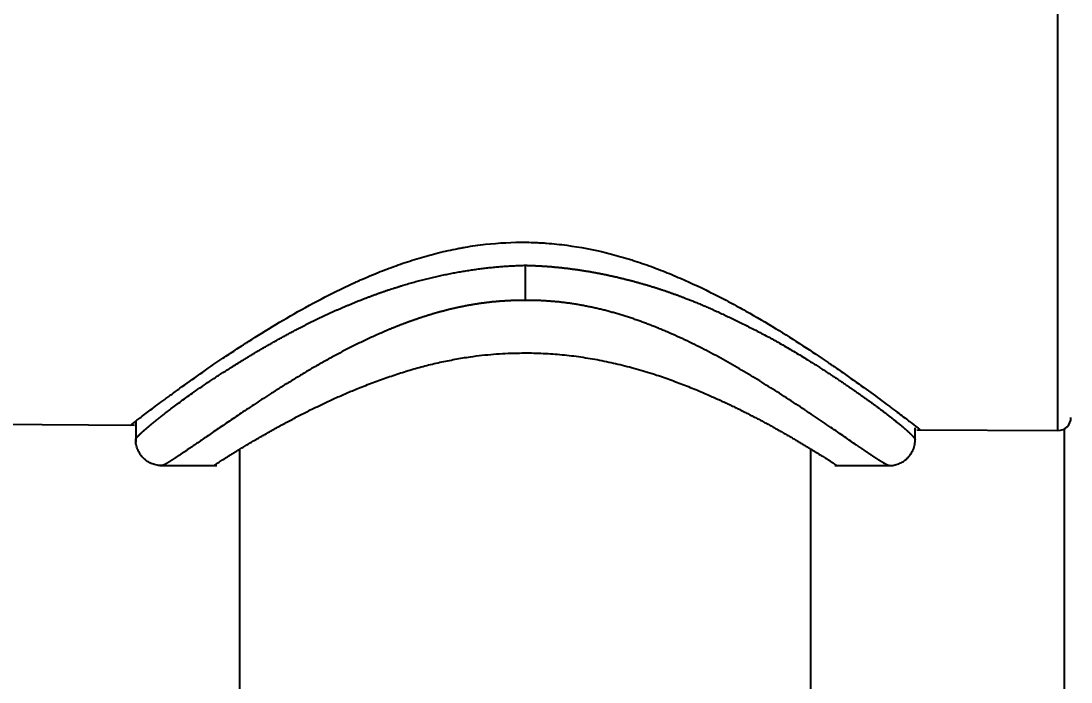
# Model space of a CAD drawing. Header units: millimetres. Extents: x 6110 to 6704, y -2661 to -1821.
# Drawn here: x 6320.66 to 6330.76, y -2228.97 to -2222.62 of the extents above; entities that cross this region are included whole.
import ezdxf

# ---------------------------------------------------------------- set-up
doc = ezdxf.new("R2010")
doc.units = ezdxf.units.MM
doc.header["$LTSCALE"] = 0.1
doc.linetypes.add('HIDDEN2', pattern=[4.7625, 3.175, -1.5875])
doc.layers.add('1', color=4, linetype='HIDDEN2', lineweight=13)
doc.layers.add('DIM', color=3, linetype='Continuous', lineweight=9)
doc.styles.get("Standard").update_dxf_attribs({"font": 'arial.ttf'})
doc.dimstyles.new('ISO-25', dxfattribs={"dimtxt": 2.5, "dimasz": 2.5, "dimexe": 1.25, "dimexo": 0.625, "dimtad": 1, "dimlfac": 5, "dimtxsty": 'Standard', "dimcen": 2.5, "dimadec": 0, "dimazin": 0, "dimtfac": 1, "dimtmove": 0, "dimatfit": 3, "dimfxl": 0, "dimarcsym": 0})

# ---------------------------------------------------------------- blocks, each defined once
blk = doc.blocks.new('*D85')
at = {"layer": 'Defpoints', "color": 0}
for p in [(6324.46, -2027.378), (6392.692, -2027.378), (6311.704, -2532.542)]:
    blk.add_point(p, dxfattribs=at)
at = {"layer": 'DIM', "color": 0, "lineweight": -2}
for p, q in [((6325.085, -2027.378), (6393.942, -2027.378)), ((6392.692, -2527.542), (6392.692, -2032.378)), ((6312.329, -2532.542), (6393.942, -2532.542))]:
    blk.add_line(p, q, dxfattribs=at)
at = {"layer": 'DIM', "color": 0}
for points in [[(6391.858, -2032.378), (6393.525, -2032.378), (6392.692, -2027.378)], [(6391.858, -2527.542), (6393.525, -2527.542), (6392.692, -2532.542)]]:
    blk.add_solid(points, dxfattribs=at)
at = {"layer": 'DIM', "color": 0, "insert": (6389.062, -2279.96), "char_height": 5, "attachment_point": 5, "rotation": 90}
blk.add_mtext('2020,7', dxfattribs=at)
blk = doc.blocks.new('*D93')
at = {"layer": 'Defpoints', "color": 0}
for p in [(6325.085, -2027.378), (6402.037, -2595.98), (6423.82, -2595.98)]:
    blk.add_point(p, dxfattribs=at)
at = {"layer": 'DIM', "color": 0, "lineweight": -2}
for p, q in [((6325.71, -2027.378), (6425.07, -2027.378)), ((6423.82, -2032.378), (6423.82, -2590.98)), ((6402.662, -2595.98), (6425.07, -2595.98))]:
    blk.add_line(p, q, dxfattribs=at)
at = {"layer": 'DIM', "color": 0}
for points in [[(6422.987, -2032.378), (6424.654, -2032.378), (6423.82, -2027.378)], [(6422.987, -2590.98), (6424.654, -2590.98), (6423.82, -2595.98)]]:
    blk.add_solid(points, dxfattribs=at)
at = {"layer": 'DIM', "color": 0, "insert": (6420.19, -2311.679), "char_height": 5, "attachment_point": 5, "rotation": 90}
blk.add_mtext('2274,4', dxfattribs=at)

msp = doc.modelspace()

# ---------------------------------------------------------------- hatches: boundary and pattern name
at = {"layer": 'DIM'}
h = msp.add_hatch(dxfattribs=at)
h.set_pattern_fill('ANSI31', color=2)
edge = h.paths.add_edge_path()
edge.add_line((6619.617, -2595.98), (6619.617, -1962.206))
edge.add_line((6634.617, -1966.11), (6619.617, -1966.11))
edge.add_line((6634.617, -2610.98), (6634.617, -1966.11))
edge.add_line((6634.617, -2610.98), (6184.457, -2610.98))
edge.add_line((6619.617, -2595.98), (6184.457, -2595.98))
edge.add_line((6184.457, -2610.98), (6184.457, -2595.98))

# ---------------------------------------------------------------- linework, layer by layer
at = {"layer": '1', "color": 7, "linetype": 'Continuous', "lineweight": -3}
for p, q in [((6330.634, -2226.555), (6330.634, -2216.605)), ((6314.133, -2226.457), (6321.746, -2226.502)), ((6321.759, -2226.464), (6321.759, -2226.667)), ((6329.259, -2226.667), (6329.259, -2226.528)), ((6329.275, -2226.547), (6330.634, -2226.555)), ((6330.696, -2354.877), (6330.696, -2226.539)), ((6322.757, -2226.736), (6322.757, -2274.772)), ((6328.257, -2274.772), (6328.257, -2226.732)), ((6321.99, -2226.892), (6322.54, -2226.892)), ((6328.486, -2226.892), (6329.029, -2226.892))]:
    msp.add_line(p, q, dxfattribs=at)
msp.add_arc((6330.634, -2226.43), 0.125, 270, 0, dxfattribs=at)
for points, knots in [([(6322.843, -2225.698), (6322.928, -2225.644), (6323.017, -2225.589), (6323.2, -2225.479), (6323.295, -2225.424), (6323.492, -2225.316), (6323.593, -2225.262), (6323.752, -2225.184), (6323.806, -2225.159), (6323.874, -2225.128), (6323.888, -2225.121), (6323.916, -2225.109), (6323.929, -2225.103), (6323.971, -2225.085), (6323.999, -2225.073), (6324.084, -2225.037), (6324.198, -2224.992), (6324.374, -2224.93), (6324.494, -2224.893), (6324.616, -2224.859), (6324.678, -2224.843), (6324.773, -2224.821), (6324.804, -2224.815), (6324.852, -2224.805), (6324.868, -2224.802), (6324.9, -2224.796), (6324.98, -2224.782), (6325.061, -2224.77), (6325.255, -2224.749), (6325.385, -2224.742), (6325.549, -2224.744), (6325.598, -2224.745), (6325.647, -2224.748), (6325.68, -2224.75), (6325.697, -2224.751), (6325.779, -2224.757), (6325.844, -2224.764), (6326.038, -2224.79), (6326.165, -2224.814), (6326.352, -2224.861), (6326.414, -2224.878), (6326.49, -2224.901), (6326.506, -2224.905), (6326.536, -2224.915), (6326.582, -2224.929), (6326.626, -2224.944), (6326.715, -2224.975), (6326.774, -2224.997), (6326.889, -2225.042), (6326.945, -2225.066), (6327.112, -2225.138), (6327.22, -2225.189), (6327.377, -2225.268), (6327.429, -2225.295), (6327.506, -2225.336), (6327.531, -2225.35), (6327.581, -2225.378), (6327.606, -2225.391), (6327.73, -2225.461), (6327.825, -2225.517), (6328.007, -2225.628), (6328.095, -2225.684), (6328.264, -2225.793), (6328.345, -2225.847), (6328.432, -2225.907), (6328.442, -2225.913), (6328.461, -2225.926), (6328.489, -2225.946), (6328.554, -2225.991), (6328.607, -2226.028), (6328.71, -2226.101), (6328.774, -2226.147), (6328.893, -2226.233), (6328.948, -2226.274), (6329.01, -2226.32), (6329.023, -2226.329), (6329.04, -2226.343), (6329.046, -2226.347), (6329.058, -2226.356), (6329.086, -2226.377), (6329.112, -2226.396), (6329.17, -2226.44), (6329.203, -2226.465), (6329.255, -2226.505), (6329.275, -2226.521), (6329.291, -2226.532), (6329.292, -2226.534), (6329.295, -2226.536), (6329.3, -2226.539), (6329.303, -2226.542), (6329.308, -2226.546), (6329.309, -2226.547), (6329.309, -2226.547)], [0, 0, 0, 0, 0.041668, 0.041668, 0.083337, 0.083337, 0.125005, 0.125005, 0.145839, 0.145839, 0.151048, 0.151048, 0.156256, 0.156256, 0.166673, 0.166673, 0.187508, 0.208342, 0.229176, 0.229176, 0.25001, 0.25001, 0.260427, 0.260427, 0.265636, 0.265636, 0.270844, 0.291678, 0.291678, 0.333347, 0.333347, 0.343764, 0.348972, 0.348972, 0.354181, 0.354181, 0.375015, 0.375015, 0.416684, 0.416684, 0.437518, 0.437518, 0.442726, 0.442726, 0.447935, 0.458352, 0.458352, 0.479186, 0.479186, 0.50002, 0.50002, 0.541689, 0.541689, 0.562523, 0.562523, 0.57294, 0.57294, 0.583357, 0.583357, 0.625025, 0.625025, 0.666694, 0.666694, 0.708362, 0.708362, 0.713571, 0.713571, 0.718779, 0.729196, 0.75003, 0.75003, 0.791699, 0.791699, 0.833367, 0.833367, 0.843784, 0.843784, 0.848993, 0.848993, 0.854201, 0.875035, 0.875035, 0.916704, 0.916704, 0.958372, 0.958372, 0.963581, 0.963581, 0.968789, 0.979206, 0.979206, 1, 1, 1, 1]), ([(6321.759, -2226.642), (6321.759, -2226.642), (6321.76, -2226.641), (6321.76, -2226.641), (6321.76, -2226.64), (6321.76, -2226.639), (6321.76, -2226.638), (6321.76, -2226.638), (6321.761, -2226.637), (6321.761, -2226.636), (6321.762, -2226.635), (6321.762, -2226.634), (6321.763, -2226.633), (6321.764, -2226.632), (6321.764, -2226.63), (6321.765, -2226.629), (6321.766, -2226.628), (6321.767, -2226.627), (6321.768, -2226.626), (6321.769, -2226.624), (6321.77, -2226.623), (6321.771, -2226.621), (6321.772, -2226.62), (6321.773, -2226.618), (6321.774, -2226.617), (6321.776, -2226.615), (6321.777, -2226.614), (6321.779, -2226.612), (6321.78, -2226.61), (6321.782, -2226.609), (6321.783, -2226.607), (6321.785, -2226.605), (6321.787, -2226.603), (6321.789, -2226.601), (6321.791, -2226.599), (6321.792, -2226.597), (6321.794, -2226.595), (6321.797, -2226.593), (6321.799, -2226.591), (6321.801, -2226.589), (6321.803, -2226.587), (6321.805, -2226.585), (6321.808, -2226.582), (6321.81, -2226.58), (6321.813, -2226.578), (6321.815, -2226.575), (6321.818, -2226.573), (6321.82, -2226.57), (6321.823, -2226.568), (6321.826, -2226.565), (6321.829, -2226.563), (6321.832, -2226.56), (6321.835, -2226.557), (6321.838, -2226.555), (6321.841, -2226.552), (6321.844, -2226.549), (6321.847, -2226.546), (6321.85, -2226.543), (6321.854, -2226.541), (6321.857, -2226.538), (6321.861, -2226.535), (6321.864, -2226.532), (6321.868, -2226.529), (6321.871, -2226.525), (6321.875, -2226.522), (6321.879, -2226.519), (6321.883, -2226.516), (6321.887, -2226.513), (6321.891, -2226.509), (6321.895, -2226.506), (6321.899, -2226.502), (6321.903, -2226.499), (6321.907, -2226.496), (6321.911, -2226.492), (6321.916, -2226.488), (6321.92, -2226.485), (6321.924, -2226.481), (6321.929, -2226.478), (6321.934, -2226.474), (6321.938, -2226.47), (6321.943, -2226.466), (6321.948, -2226.462), (6321.953, -2226.459), (6321.957, -2226.455), (6321.962, -2226.451), (6321.967, -2226.447), (6321.973, -2226.443), (6321.978, -2226.439), (6321.983, -2226.434), (6321.988, -2226.43), (6321.994, -2226.426), (6321.999, -2226.422), (6322.005, -2226.418), (6322.01, -2226.413), (6322.016, -2226.409), (6322.021, -2226.404), (6322.027, -2226.4), (6322.044, -2226.387), (6322.075, -2226.363), (6322.121, -2226.328), (6322.172, -2226.29), (6322.228, -2226.249), (6322.29, -2226.205), (6322.358, -2226.157), (6322.432, -2226.107), (6322.512, -2226.053), (6322.599, -2225.996), (6322.694, -2225.937), (6322.771, -2225.889), (6322.828, -2225.854), (6322.861, -2225.834), (6322.895, -2225.814), (6322.929, -2225.794), (6322.964, -2225.773), (6322.999, -2225.753), (6323.034, -2225.733), (6323.07, -2225.713), (6323.106, -2225.692), (6323.143, -2225.672), (6323.18, -2225.651), (6323.218, -2225.631), (6323.256, -2225.611), (6323.294, -2225.59), (6323.328, -2225.572), (6323.358, -2225.556), (6323.384, -2225.543), (6323.41, -2225.529), (6323.436, -2225.516), (6323.462, -2225.503), (6323.489, -2225.49), (6323.516, -2225.477), (6323.542, -2225.464), (6323.57, -2225.451), (6323.597, -2225.439), (6323.624, -2225.426), (6323.652, -2225.414), (6323.68, -2225.401), (6323.708, -2225.389), (6323.736, -2225.377), (6323.764, -2225.365), (6323.793, -2225.353), (6323.821, -2225.341), (6323.85, -2225.329), (6323.879, -2225.317), (6323.908, -2225.305), (6323.938, -2225.294), (6323.966, -2225.283), (6323.994, -2225.272), (6324.021, -2225.262), (6324.048, -2225.252), (6324.075, -2225.242), (6324.102, -2225.232), (6324.129, -2225.223), (6324.156, -2225.214), (6324.183, -2225.204), (6324.21, -2225.195), (6324.237, -2225.187), (6324.264, -2225.178), (6324.291, -2225.17), (6324.318, -2225.161), (6324.345, -2225.153), (6324.372, -2225.145), (6324.399, -2225.138), (6324.426, -2225.13), (6324.454, -2225.122), (6324.481, -2225.115), (6324.508, -2225.108), (6324.535, -2225.101), (6324.562, -2225.094), (6324.589, -2225.088), (6324.616, -2225.081), (6324.643, -2225.075), (6324.67, -2225.069), (6324.696, -2225.063), (6324.723, -2225.058), (6324.75, -2225.052), (6324.777, -2225.047), (6324.804, -2225.041), (6324.831, -2225.036), (6324.857, -2225.032), (6324.884, -2225.027), (6324.911, -2225.022), (6324.937, -2225.018), (6324.964, -2225.014), (6324.99, -2225.01), (6325.017, -2225.006), (6325.043, -2225.002), (6325.07, -2224.999), (6325.096, -2224.995), (6325.122, -2224.992), (6325.149, -2224.989), (6325.175, -2224.986), (6325.201, -2224.984), (6325.227, -2224.981), (6325.253, -2224.979), (6325.279, -2224.977), (6325.305, -2224.975), (6325.331, -2224.973), (6325.356, -2224.971), (6325.382, -2224.97), (6325.408, -2224.969), (6325.433, -2224.967), (6325.459, -2224.967), (6325.484, -2224.966), (6325.501, -2224.965), (6325.509, -2224.965)], [0, 0, 0, 0, 0.002347, 0.004696, 0.007048, 0.009402, 0.011758, 0.014116, 0.016476, 0.018839, 0.021204, 0.023572, 0.025942, 0.028314, 0.030689, 0.033066, 0.035445, 0.037827, 0.040212, 0.042599, 0.044988, 0.04738, 0.049775, 0.052172, 0.054571, 0.056973, 0.059378, 0.061786, 0.064196, 0.066608, 0.069024, 0.071442, 0.073862, 0.076286, 0.078712, 0.081141, 0.083573, 0.086007, 0.088444, 0.090884, 0.093327, 0.095773, 0.098222, 0.100673, 0.103127, 0.105585, 0.108045, 0.110508, 0.112974, 0.115443, 0.117915, 0.12039, 0.122868, 0.125349, 0.127833, 0.13032, 0.132811, 0.135304, 0.1378, 0.1403, 0.142802, 0.145308, 0.147817, 0.150329, 0.152845, 0.155363, 0.157885, 0.16041, 0.162938, 0.16547, 0.168005, 0.170543, 0.173084, 0.175629, 0.178177, 0.180728, 0.183283, 0.185841, 0.188403, 0.190967, 0.193536, 0.196108, 0.198683, 0.201261, 0.203844, 0.206429, 0.209018, 0.211611, 0.214207, 0.216807, 0.21941, 0.222017, 0.224627, 0.227241, 0.229859, 0.23248, 0.235105, 0.237733, 0.255803, 0.274699, 0.294424, 0.314983, 0.336377, 0.35861, 0.381684, 0.405601, 0.430363, 0.455971, 0.482428, 0.490771, 0.499119, 0.507473, 0.515833, 0.524197, 0.532568, 0.540943, 0.549324, 0.55771, 0.566102, 0.574499, 0.582902, 0.59131, 0.599723, 0.608142, 0.613679, 0.619218, 0.624757, 0.630298, 0.635841, 0.641385, 0.64693, 0.652477, 0.658026, 0.663576, 0.669128, 0.674682, 0.680237, 0.685794, 0.691354, 0.696915, 0.702478, 0.708043, 0.71361, 0.71918, 0.724752, 0.730326, 0.735902, 0.740967, 0.746012, 0.751036, 0.756041, 0.761026, 0.765992, 0.770937, 0.775864, 0.78077, 0.785658, 0.790526, 0.795375, 0.800205, 0.805017, 0.809809, 0.814583, 0.819339, 0.824076, 0.828794, 0.833495, 0.838177, 0.842842, 0.847489, 0.852118, 0.85673, 0.861324, 0.865901, 0.870461, 0.875003, 0.879529, 0.884038, 0.888531, 0.893007, 0.897467, 0.90191, 0.906338, 0.91075, 0.915145, 0.919526, 0.923891, 0.92824, 0.932575, 0.936894, 0.941199, 0.945489, 0.949764, 0.954026, 0.958273, 0.962506, 0.966725, 0.97093, 0.975122, 0.979301, 0.983466, 0.987619, 0.991758, 0.995885, 1, 1, 1, 1]), ([(6325.51, -2224.965), (6325.514, -2224.965), (6325.522, -2224.965), (6325.534, -2224.966), (6325.547, -2224.966), (6325.559, -2224.967), (6325.571, -2224.967), (6325.584, -2224.967), (6325.596, -2224.968), (6325.609, -2224.969), (6325.621, -2224.969), (6325.634, -2224.97), (6325.646, -2224.97), (6325.659, -2224.971), (6325.671, -2224.972), (6325.684, -2224.973), (6325.697, -2224.974), (6325.709, -2224.975), (6325.722, -2224.975), (6325.734, -2224.976), (6325.747, -2224.977), (6325.76, -2224.978), (6325.772, -2224.98), (6325.785, -2224.981), (6325.798, -2224.982), (6325.811, -2224.983), (6325.823, -2224.984), (6325.836, -2224.986), (6325.849, -2224.987), (6325.862, -2224.988), (6325.874, -2224.99), (6325.887, -2224.991), (6325.9, -2224.993), (6325.913, -2224.994), (6325.926, -2224.996), (6325.938, -2224.997), (6325.951, -2224.999), (6325.964, -2225.001), (6325.977, -2225.002), (6325.99, -2225.004), (6326.003, -2225.006), (6326.016, -2225.008), (6326.029, -2225.01), (6326.042, -2225.012), (6326.055, -2225.014), (6326.067, -2225.016), (6326.08, -2225.018), (6326.093, -2225.02), (6326.106, -2225.022), (6326.119, -2225.024), (6326.132, -2225.026), (6326.145, -2225.029), (6326.158, -2225.031), (6326.171, -2225.033), (6326.185, -2225.036), (6326.198, -2225.038), (6326.211, -2225.041), (6326.224, -2225.043), (6326.237, -2225.046), (6326.25, -2225.048), (6326.263, -2225.051), (6326.276, -2225.054), (6326.289, -2225.056), (6326.302, -2225.059), (6326.315, -2225.062), (6326.328, -2225.065), (6326.342, -2225.068), (6326.355, -2225.07), (6326.368, -2225.073), (6326.381, -2225.076), (6326.394, -2225.079), (6326.407, -2225.083), (6326.421, -2225.086), (6326.434, -2225.089), (6326.447, -2225.092), (6326.46, -2225.095), (6326.473, -2225.099), (6326.486, -2225.102), (6326.5, -2225.105), (6326.513, -2225.109), (6326.526, -2225.112), (6326.539, -2225.116), (6326.552, -2225.119), (6326.566, -2225.123), (6326.579, -2225.126), (6326.592, -2225.13), (6326.605, -2225.134), (6326.618, -2225.137), (6326.632, -2225.141), (6326.645, -2225.145), (6326.658, -2225.149), (6326.671, -2225.153), (6326.684, -2225.156), (6326.698, -2225.16), (6326.711, -2225.164), (6326.724, -2225.169), (6326.737, -2225.173), (6326.751, -2225.177), (6326.764, -2225.181), (6326.777, -2225.185), (6326.79, -2225.189), (6326.803, -2225.194), (6326.817, -2225.198), (6326.83, -2225.202), (6326.843, -2225.207), (6326.856, -2225.211), (6326.869, -2225.216), (6326.883, -2225.22), (6326.896, -2225.225), (6326.909, -2225.229), (6326.922, -2225.234), (6326.935, -2225.239), (6326.949, -2225.244), (6326.962, -2225.248), (6326.975, -2225.253), (6326.988, -2225.258), (6327.001, -2225.263), (6327.014, -2225.268), (6327.027, -2225.273), (6327.041, -2225.278), (6327.061, -2225.286), (6327.09, -2225.297), (6327.128, -2225.312), (6327.167, -2225.328), (6327.208, -2225.346), (6327.25, -2225.364), (6327.295, -2225.383), (6327.34, -2225.404), (6327.388, -2225.425), (6327.436, -2225.448), (6327.486, -2225.471), (6327.537, -2225.496), (6327.59, -2225.522), (6327.644, -2225.549), (6327.698, -2225.576), (6327.754, -2225.605), (6327.811, -2225.635), (6327.869, -2225.666), (6327.927, -2225.698), (6327.986, -2225.731), (6328.045, -2225.766), (6328.105, -2225.801), (6328.165, -2225.837), (6328.211, -2225.866), (6328.244, -2225.887), (6328.264, -2225.899), (6328.284, -2225.912), (6328.303, -2225.924), (6328.322, -2225.936), (6328.341, -2225.948), (6328.36, -2225.96), (6328.378, -2225.972), (6328.396, -2225.984), (6328.414, -2225.996), (6328.432, -2226.007), (6328.45, -2226.019), (6328.467, -2226.03), (6328.484, -2226.041), (6328.501, -2226.052), (6328.518, -2226.063), (6328.534, -2226.074), (6328.55, -2226.085), (6328.566, -2226.096), (6328.582, -2226.106), (6328.597, -2226.117), (6328.613, -2226.127), (6328.628, -2226.138), (6328.643, -2226.148), (6328.657, -2226.158), (6328.672, -2226.168), (6328.686, -2226.177), (6328.7, -2226.187), (6328.714, -2226.197), (6328.727, -2226.206), (6328.741, -2226.216), (6328.754, -2226.225), (6328.767, -2226.234), (6328.78, -2226.243), (6328.792, -2226.252), (6328.805, -2226.261), (6328.817, -2226.27), (6328.829, -2226.278), (6328.841, -2226.287), (6328.852, -2226.295), (6328.863, -2226.304), (6328.875, -2226.312), (6328.886, -2226.32), (6328.896, -2226.328), (6328.907, -2226.336), (6328.917, -2226.344), (6328.928, -2226.351), (6328.938, -2226.359), (6328.948, -2226.366), (6328.957, -2226.374), (6328.967, -2226.381), (6328.976, -2226.388), (6328.986, -2226.395), (6328.996, -2226.403), (6329.007, -2226.412), (6329.017, -2226.42), (6329.028, -2226.428), (6329.038, -2226.436), (6329.047, -2226.444), (6329.057, -2226.451), (6329.066, -2226.459), (6329.075, -2226.466), (6329.084, -2226.473), (6329.093, -2226.48), (6329.101, -2226.487), (6329.11, -2226.494), (6329.117, -2226.5), (6329.125, -2226.507), (6329.133, -2226.513), (6329.14, -2226.519), (6329.147, -2226.525), (6329.154, -2226.531), (6329.161, -2226.537), (6329.167, -2226.542), (6329.173, -2226.548), (6329.179, -2226.553), (6329.185, -2226.558), (6329.19, -2226.563), (6329.196, -2226.568), (6329.201, -2226.573), (6329.206, -2226.577), (6329.21, -2226.582), (6329.215, -2226.586), (6329.219, -2226.59), (6329.223, -2226.594), (6329.227, -2226.598), (6329.23, -2226.602), (6329.234, -2226.605), (6329.237, -2226.608), (6329.24, -2226.612), (6329.243, -2226.615), (6329.245, -2226.618), (6329.247, -2226.621), (6329.25, -2226.623), (6329.251, -2226.626), (6329.253, -2226.628), (6329.255, -2226.631), (6329.256, -2226.633), (6329.257, -2226.635), (6329.258, -2226.636), (6329.259, -2226.638), (6329.259, -2226.64), (6329.259, -2226.641), (6329.259, -2226.642), (6329.259, -2226.642)], [0, 0, 0, 0, 0.002005, 0.004013, 0.006025, 0.008039, 0.010056, 0.012076, 0.014099, 0.016126, 0.018155, 0.020188, 0.022224, 0.024262, 0.026305, 0.02835, 0.030398, 0.03245, 0.034505, 0.036563, 0.038625, 0.04069, 0.042758, 0.04483, 0.046904, 0.048983, 0.051065, 0.05315, 0.055238, 0.057331, 0.059426, 0.061525, 0.063628, 0.065734, 0.067844, 0.069957, 0.072074, 0.074195, 0.076319, 0.078447, 0.080578, 0.082714, 0.084853, 0.086995, 0.089142, 0.091292, 0.093446, 0.095604, 0.097765, 0.09993, 0.1021, 0.104273, 0.10645, 0.10863, 0.110815, 0.113004, 0.115196, 0.117393, 0.119594, 0.121798, 0.124007, 0.126219, 0.128436, 0.130657, 0.132881, 0.13511, 0.137343, 0.13958, 0.141821, 0.144066, 0.146316, 0.14857, 0.150827, 0.15309, 0.155356, 0.157626, 0.159901, 0.16218, 0.164463, 0.166751, 0.169043, 0.171339, 0.17364, 0.175945, 0.178254, 0.180567, 0.182885, 0.185208, 0.187535, 0.189866, 0.192202, 0.194542, 0.196887, 0.199236, 0.201589, 0.203948, 0.20631, 0.208678, 0.211049, 0.213426, 0.215807, 0.218192, 0.220582, 0.222977, 0.225376, 0.22778, 0.230189, 0.232602, 0.23502, 0.237443, 0.23987, 0.242302, 0.244739, 0.247181, 0.249627, 0.252078, 0.254534, 0.256994, 0.25946, 0.26193, 0.264405, 0.271187, 0.278352, 0.285901, 0.293834, 0.302151, 0.310852, 0.319938, 0.329408, 0.339262, 0.349502, 0.360126, 0.371135, 0.382529, 0.394308, 0.406472, 0.419021, 0.431956, 0.445276, 0.45898, 0.473071, 0.487546, 0.502407, 0.517654, 0.52281, 0.527944, 0.533058, 0.538149, 0.54322, 0.548268, 0.553296, 0.558302, 0.563287, 0.56825, 0.573193, 0.578114, 0.583013, 0.587892, 0.592749, 0.597585, 0.6024, 0.607194, 0.611966, 0.616718, 0.621448, 0.626157, 0.630846, 0.635513, 0.64016, 0.644785, 0.649389, 0.653973, 0.658536, 0.663078, 0.667599, 0.672099, 0.676579, 0.681037, 0.685475, 0.689893, 0.694289, 0.698666, 0.703021, 0.707356, 0.711671, 0.715965, 0.720238, 0.724491, 0.728724, 0.732936, 0.737128, 0.7413, 0.745451, 0.749583, 0.753694, 0.757785, 0.761855, 0.766824, 0.771779, 0.776721, 0.781649, 0.786565, 0.791467, 0.796356, 0.801232, 0.806095, 0.810945, 0.815783, 0.820608, 0.82542, 0.830221, 0.835008, 0.839784, 0.844547, 0.849298, 0.854038, 0.858765, 0.863481, 0.868185, 0.872878, 0.877559, 0.882228, 0.886887, 0.891534, 0.89617, 0.900795, 0.90541, 0.910014, 0.914607, 0.919189, 0.923761, 0.928323, 0.932875, 0.937416, 0.941948, 0.946469, 0.950981, 0.955483, 0.959976, 0.964459, 0.968933, 0.973398, 0.977854, 0.9823, 0.986738, 0.991167, 0.995588, 1, 1, 1, 1]), ([(6325.509, -2225.303), (6325.506, -2225.303), (6325.498, -2225.303), (6325.487, -2225.303), (6325.475, -2225.303), (6325.464, -2225.303), (6325.452, -2225.303), (6325.441, -2225.303), (6325.43, -2225.303), (6325.418, -2225.304), (6325.407, -2225.304), (6325.395, -2225.304), (6325.384, -2225.305), (6325.373, -2225.305), (6325.361, -2225.306), (6325.35, -2225.306), (6325.338, -2225.307), (6325.327, -2225.307), (6325.315, -2225.308), (6325.304, -2225.309), (6325.293, -2225.309), (6325.281, -2225.31), (6325.27, -2225.311), (6325.258, -2225.312), (6325.247, -2225.313), (6325.236, -2225.314), (6325.224, -2225.315), (6325.213, -2225.316), (6325.201, -2225.317), (6325.19, -2225.318), (6325.178, -2225.319), (6325.167, -2225.321), (6325.156, -2225.322), (6325.144, -2225.323), (6325.133, -2225.325), (6325.121, -2225.326), (6325.11, -2225.328), (6325.098, -2225.329), (6325.087, -2225.331), (6325.076, -2225.332), (6325.064, -2225.334), (6325.053, -2225.336), (6325.041, -2225.338), (6325.03, -2225.339), (6325.018, -2225.341), (6325.007, -2225.343), (6324.995, -2225.345), (6324.984, -2225.347), (6324.973, -2225.349), (6324.961, -2225.351), (6324.95, -2225.353), (6324.938, -2225.355), (6324.927, -2225.358), (6324.915, -2225.36), (6324.904, -2225.362), (6324.893, -2225.364), (6324.881, -2225.367), (6324.87, -2225.369), (6324.858, -2225.372), (6324.847, -2225.374), (6324.835, -2225.377), (6324.824, -2225.379), (6324.812, -2225.382), (6324.801, -2225.385), (6324.789, -2225.387), (6324.778, -2225.39), (6324.767, -2225.393), (6324.755, -2225.396), (6324.744, -2225.399), (6324.732, -2225.402), (6324.721, -2225.405), (6324.709, -2225.408), (6324.698, -2225.411), (6324.686, -2225.414), (6324.675, -2225.417), (6324.663, -2225.42), (6324.652, -2225.424), (6324.641, -2225.427), (6324.629, -2225.43), (6324.618, -2225.433), (6324.606, -2225.437), (6324.595, -2225.44), (6324.583, -2225.444), (6324.572, -2225.447), (6324.56, -2225.451), (6324.549, -2225.455), (6324.537, -2225.458), (6324.526, -2225.462), (6324.514, -2225.466), (6324.503, -2225.469), (6324.491, -2225.473), (6324.48, -2225.477), (6324.469, -2225.481), (6324.457, -2225.485), (6324.446, -2225.489), (6324.434, -2225.493), (6324.423, -2225.497), (6324.411, -2225.501), (6324.4, -2225.505), (6324.388, -2225.509), (6324.377, -2225.513), (6324.365, -2225.518), (6324.354, -2225.522), (6324.342, -2225.526), (6324.331, -2225.531), (6324.319, -2225.535), (6324.308, -2225.539), (6324.296, -2225.544), (6324.285, -2225.548), (6324.273, -2225.553), (6324.262, -2225.557), (6324.25, -2225.562), (6324.239, -2225.567), (6324.227, -2225.571), (6324.216, -2225.576), (6324.204, -2225.581), (6324.193, -2225.586), (6324.181, -2225.59), (6324.17, -2225.595), (6324.159, -2225.6), (6324.115, -2225.619), (6324.041, -2225.652), (6323.938, -2225.7), (6323.835, -2225.75), (6323.734, -2225.802), (6323.635, -2225.856), (6323.536, -2225.911), (6323.439, -2225.966), (6323.344, -2226.023), (6323.25, -2226.081), (6323.157, -2226.138), (6323.07, -2226.194), (6322.989, -2226.245), (6322.915, -2226.294), (6322.843, -2226.341), (6322.774, -2226.387), (6322.708, -2226.431), (6322.645, -2226.474), (6322.584, -2226.516), (6322.526, -2226.555), (6322.471, -2226.593), (6322.419, -2226.629), (6322.369, -2226.664), (6322.334, -2226.688), (6322.312, -2226.703), (6322.301, -2226.71), (6322.29, -2226.718), (6322.28, -2226.725), (6322.27, -2226.732), (6322.26, -2226.738), (6322.25, -2226.745), (6322.24, -2226.752), (6322.231, -2226.758), (6322.222, -2226.764), (6322.213, -2226.77), (6322.204, -2226.776), (6322.195, -2226.782), (6322.187, -2226.788), (6322.178, -2226.793), (6322.17, -2226.799), (6322.162, -2226.804), (6322.155, -2226.809), (6322.147, -2226.814), (6322.14, -2226.819), (6322.133, -2226.823), (6322.126, -2226.828), (6322.119, -2226.832), (6322.113, -2226.836), (6322.106, -2226.84), (6322.1, -2226.844), (6322.094, -2226.848), (6322.089, -2226.852), (6322.083, -2226.855), (6322.078, -2226.858), (6322.072, -2226.861), (6322.068, -2226.864), (6322.063, -2226.867), (6322.058, -2226.87), (6322.054, -2226.872), (6322.05, -2226.875), (6322.045, -2226.877), (6322.042, -2226.879), (6322.038, -2226.881), (6322.035, -2226.883), (6322.031, -2226.885), (6322.028, -2226.886), (6322.025, -2226.887), (6322.023, -2226.888), (6322.02, -2226.889), (6322.018, -2226.89), (6322.016, -2226.891), (6322.014, -2226.892), (6322.012, -2226.892), (6322.011, -2226.892), (6322.01, -2226.892), (6322.01, -2226.892)], [0, 0, 0, 0, 0.00196, 0.003919, 0.005879, 0.007839, 0.0098, 0.01176, 0.013721, 0.015682, 0.017644, 0.019607, 0.02157, 0.023533, 0.025498, 0.027463, 0.029429, 0.031396, 0.033363, 0.035332, 0.037302, 0.039273, 0.041245, 0.043218, 0.045193, 0.047169, 0.049147, 0.051126, 0.053106, 0.055088, 0.057072, 0.059057, 0.061044, 0.063033, 0.065024, 0.067017, 0.069012, 0.071008, 0.073007, 0.075008, 0.077011, 0.079017, 0.081025, 0.083035, 0.085047, 0.087062, 0.08908, 0.0911, 0.093123, 0.095149, 0.097177, 0.099208, 0.101242, 0.103279, 0.105318, 0.107361, 0.109407, 0.111456, 0.113508, 0.115564, 0.117622, 0.119684, 0.12175, 0.123819, 0.125891, 0.127967, 0.130046, 0.132129, 0.134216, 0.136306, 0.1384, 0.140498, 0.1426, 0.144706, 0.146815, 0.148929, 0.151047, 0.153169, 0.155295, 0.157425, 0.15956, 0.161699, 0.163842, 0.165989, 0.168141, 0.170297, 0.172458, 0.174624, 0.176794, 0.178969, 0.181148, 0.183332, 0.185521, 0.187715, 0.189913, 0.192117, 0.194325, 0.196539, 0.198757, 0.200981, 0.203209, 0.205443, 0.207682, 0.209926, 0.212176, 0.21443, 0.216691, 0.218956, 0.221227, 0.223503, 0.225785, 0.228073, 0.230365, 0.232664, 0.234968, 0.237278, 0.239594, 0.241915, 0.244242, 0.246575, 0.248914, 0.270548, 0.29239, 0.314464, 0.336793, 0.359398, 0.3823, 0.40552, 0.429077, 0.45299, 0.477277, 0.501954, 0.523411, 0.544734, 0.565933, 0.58702, 0.608007, 0.628906, 0.649729, 0.670489, 0.691198, 0.711868, 0.732513, 0.753144, 0.758161, 0.763168, 0.768165, 0.773151, 0.778127, 0.783094, 0.788051, 0.792999, 0.797937, 0.802867, 0.807788, 0.812701, 0.817605, 0.822501, 0.82739, 0.83227, 0.837144, 0.84201, 0.846869, 0.851721, 0.856567, 0.861406, 0.866239, 0.871067, 0.875888, 0.880704, 0.885515, 0.890321, 0.895123, 0.899919, 0.904712, 0.9095, 0.914284, 0.919065, 0.923842, 0.928616, 0.933387, 0.938155, 0.942921, 0.947685, 0.952446, 0.957206, 0.961964, 0.966721, 0.971477, 0.976231, 0.980985, 0.985739, 0.990493, 0.995246, 1, 1, 1, 1]), ([(6329.01, -2226.892), (6329.009, -2226.892), (6329.009, -2226.892), (6329.008, -2226.892), (6329.008, -2226.892), (6329.007, -2226.892), (6329.006, -2226.892), (6329.005, -2226.892), (6329.005, -2226.891), (6329.004, -2226.891), (6329.003, -2226.891), (6329.002, -2226.89), (6329.001, -2226.89), (6329, -2226.89), (6328.998, -2226.889), (6328.997, -2226.889), (6328.996, -2226.888), (6328.995, -2226.888), (6328.994, -2226.887), (6328.992, -2226.887), (6328.991, -2226.886), (6328.989, -2226.885), (6328.988, -2226.885), (6328.986, -2226.884), (6328.985, -2226.883), (6328.983, -2226.882), (6328.982, -2226.881), (6328.98, -2226.88), (6328.978, -2226.879), (6328.976, -2226.879), (6328.975, -2226.878), (6328.973, -2226.877), (6328.971, -2226.875), (6328.969, -2226.874), (6328.967, -2226.873), (6328.965, -2226.872), (6328.963, -2226.871), (6328.961, -2226.87), (6328.958, -2226.868), (6328.956, -2226.867), (6328.954, -2226.866), (6328.952, -2226.864), (6328.949, -2226.863), (6328.947, -2226.861), (6328.944, -2226.86), (6328.942, -2226.858), (6328.939, -2226.857), (6328.937, -2226.855), (6328.934, -2226.854), (6328.931, -2226.852), (6328.929, -2226.85), (6328.926, -2226.849), (6328.923, -2226.847), (6328.92, -2226.845), (6328.917, -2226.843), (6328.914, -2226.841), (6328.911, -2226.84), (6328.908, -2226.838), (6328.905, -2226.836), (6328.902, -2226.834), (6328.899, -2226.832), (6328.896, -2226.83), (6328.893, -2226.828), (6328.889, -2226.825), (6328.886, -2226.823), (6328.883, -2226.821), (6328.879, -2226.819), (6328.876, -2226.817), (6328.872, -2226.814), (6328.869, -2226.812), (6328.865, -2226.81), (6328.861, -2226.807), (6328.858, -2226.805), (6328.854, -2226.802), (6328.85, -2226.8), (6328.846, -2226.797), (6328.843, -2226.795), (6328.839, -2226.792), (6328.835, -2226.789), (6328.831, -2226.787), (6328.827, -2226.784), (6328.823, -2226.781), (6328.818, -2226.779), (6328.814, -2226.776), (6328.81, -2226.773), (6328.806, -2226.77), (6328.802, -2226.767), (6328.797, -2226.764), (6328.793, -2226.761), (6328.788, -2226.758), (6328.784, -2226.755), (6328.779, -2226.752), (6328.775, -2226.749), (6328.77, -2226.746), (6328.765, -2226.743), (6328.761, -2226.739), (6328.756, -2226.736), (6328.751, -2226.733), (6328.746, -2226.73), (6328.741, -2226.726), (6328.737, -2226.723), (6328.732, -2226.72), (6328.727, -2226.716), (6328.722, -2226.713), (6328.716, -2226.709), (6328.711, -2226.706), (6328.706, -2226.702), (6328.701, -2226.698), (6328.661, -2226.671), (6328.582, -2226.616), (6328.449, -2226.525), (6328.3, -2226.424), (6328.135, -2226.314), (6327.989, -2226.219), (6327.87, -2226.144), (6327.786, -2226.091), (6327.7, -2226.038), (6327.613, -2225.986), (6327.524, -2225.935), (6327.435, -2225.884), (6327.344, -2225.834), (6327.253, -2225.786), (6327.16, -2225.739), (6327.066, -2225.693), (6326.97, -2225.648), (6326.899, -2225.617), (6326.853, -2225.597), (6326.832, -2225.588), (6326.811, -2225.58), (6326.791, -2225.571), (6326.77, -2225.563), (6326.749, -2225.554), (6326.729, -2225.546), (6326.708, -2225.538), (6326.687, -2225.53), (6326.666, -2225.522), (6326.646, -2225.515), (6326.625, -2225.507), (6326.604, -2225.5), (6326.584, -2225.492), (6326.563, -2225.485), (6326.542, -2225.478), (6326.522, -2225.471), (6326.501, -2225.464), (6326.48, -2225.458), (6326.459, -2225.451), (6326.439, -2225.445), (6326.418, -2225.438), (6326.397, -2225.432), (6326.377, -2225.426), (6326.356, -2225.42), (6326.335, -2225.415), (6326.315, -2225.409), (6326.294, -2225.404), (6326.273, -2225.398), (6326.253, -2225.393), (6326.232, -2225.388), (6326.211, -2225.383), (6326.191, -2225.378), (6326.17, -2225.374), (6326.149, -2225.369), (6326.129, -2225.365), (6326.108, -2225.361), (6326.087, -2225.357), (6326.067, -2225.353), (6326.046, -2225.349), (6326.025, -2225.345), (6326.005, -2225.342), (6325.984, -2225.339), (6325.963, -2225.335), (6325.943, -2225.332), (6325.922, -2225.329), (6325.902, -2225.327), (6325.881, -2225.324), (6325.86, -2225.322), (6325.84, -2225.319), (6325.819, -2225.317), (6325.798, -2225.315), (6325.778, -2225.313), (6325.757, -2225.312), (6325.736, -2225.31), (6325.716, -2225.309), (6325.695, -2225.307), (6325.674, -2225.306), (6325.654, -2225.305), (6325.633, -2225.305), (6325.613, -2225.304), (6325.592, -2225.303), (6325.571, -2225.303), (6325.551, -2225.303), (6325.53, -2225.303), (6325.516, -2225.303), (6325.509, -2225.303)], [0, 0, 0, 0, 0.002258, 0.004516, 0.006774, 0.009032, 0.011291, 0.013549, 0.015808, 0.018068, 0.020327, 0.022587, 0.024847, 0.027108, 0.029369, 0.031631, 0.033893, 0.036155, 0.038418, 0.040682, 0.042946, 0.045211, 0.047476, 0.049742, 0.052008, 0.054276, 0.056544, 0.058812, 0.061082, 0.063352, 0.065623, 0.067895, 0.070168, 0.072442, 0.074717, 0.076992, 0.079269, 0.081546, 0.083825, 0.086105, 0.088385, 0.090667, 0.09295, 0.095234, 0.097519, 0.099806, 0.102093, 0.104382, 0.106672, 0.108964, 0.111256, 0.11355, 0.115846, 0.118143, 0.120441, 0.122741, 0.125042, 0.127344, 0.129649, 0.131954, 0.134262, 0.13657, 0.138881, 0.141193, 0.143507, 0.145822, 0.148139, 0.150458, 0.152778, 0.155101, 0.157425, 0.159751, 0.162079, 0.164408, 0.16674, 0.169073, 0.171409, 0.173746, 0.176085, 0.178427, 0.18077, 0.183116, 0.185463, 0.187813, 0.190164, 0.192518, 0.194874, 0.197233, 0.199593, 0.201956, 0.204321, 0.206688, 0.209057, 0.211429, 0.213803, 0.21618, 0.218559, 0.22094, 0.223324, 0.22571, 0.228099, 0.23049, 0.232884, 0.23528, 0.237679, 0.24008, 0.242484, 0.244891, 0.2473, 0.296543, 0.346054, 0.396009, 0.446576, 0.497918, 0.520493, 0.542746, 0.564692, 0.586343, 0.607714, 0.62882, 0.649675, 0.670296, 0.690698, 0.710899, 0.730917, 0.750768, 0.754982, 0.759177, 0.763353, 0.767511, 0.77165, 0.775772, 0.779875, 0.783961, 0.78803, 0.792082, 0.796117, 0.800135, 0.804136, 0.808122, 0.812091, 0.816045, 0.819984, 0.823907, 0.827815, 0.831709, 0.835588, 0.839454, 0.843305, 0.847142, 0.850967, 0.854778, 0.858577, 0.862363, 0.866136, 0.869898, 0.873648, 0.877387, 0.881115, 0.884832, 0.888539, 0.892235, 0.895922, 0.899599, 0.903267, 0.906926, 0.910576, 0.914218, 0.917852, 0.921479, 0.925098, 0.92871, 0.932316, 0.935915, 0.939508, 0.943095, 0.946677, 0.950255, 0.953827, 0.957395, 0.960959, 0.96452, 0.968077, 0.971631, 0.975183, 0.978732, 0.98228, 0.985826, 0.98937, 0.992914, 0.996457, 1, 1, 1, 1]), ([(6321.709, -2226.502), (6321.709, -2226.502), (6321.716, -2226.497), (6321.736, -2226.482), (6321.744, -2226.475), (6321.757, -2226.466), (6321.759, -2226.464), (6321.765, -2226.46), (6321.768, -2226.457), (6321.776, -2226.451), (6321.783, -2226.446), (6321.816, -2226.421), (6321.848, -2226.396), (6321.925, -2226.338), (6321.97, -2226.305), (6322.032, -2226.259), (6322.045, -2226.25), (6322.065, -2226.235), (6322.071, -2226.23), (6322.085, -2226.221), (6322.119, -2226.196), (6322.155, -2226.169), (6322.245, -2226.105), (6322.309, -2226.059), (6322.447, -2225.962), (6322.52, -2225.912), (6322.617, -2225.846), (6322.637, -2225.833), (6322.677, -2225.807), (6322.717, -2225.78), (6322.769, -2225.746), (6322.806, -2225.722), (6322.822, -2225.712), (6322.832, -2225.705), (6322.838, -2225.702), (6322.843, -2225.698)], [0, 0, 0, 0, 0.124799, 0.124799, 0.187313, 0.187313, 0.202942, 0.202942, 0.21857, 0.21857, 0.249827, 0.249827, 0.374856, 0.374856, 0.499885, 0.499885, 0.531142, 0.531142, 0.546771, 0.546771, 0.562399, 0.624914, 0.624914, 0.749942, 0.749942, 0.874971, 0.874971, 0.906228, 0.906228, 0.937486, 0.968743, 0.984371, 0.992186, 0.992186, 1, 1, 1, 1]), ([(6322.51, -2226.892), (6322.51, -2226.892), (6322.511, -2226.892), (6322.515, -2226.889), (6322.521, -2226.884), (6322.531, -2226.878), (6322.543, -2226.87), (6322.557, -2226.861), (6322.575, -2226.85), (6322.595, -2226.837), (6322.617, -2226.822), (6322.642, -2226.807), (6322.67, -2226.789), (6322.701, -2226.77), (6322.734, -2226.75), (6322.77, -2226.728), (6322.809, -2226.705), (6322.85, -2226.68), (6322.894, -2226.654), (6322.938, -2226.629), (6322.982, -2226.604), (6323.024, -2226.579), (6323.068, -2226.554), (6323.113, -2226.529), (6323.16, -2226.503), (6323.208, -2226.477), (6323.257, -2226.451), (6323.307, -2226.424), (6323.359, -2226.397), (6323.412, -2226.37), (6323.481, -2226.336), (6323.569, -2226.294), (6323.676, -2226.244), (6323.787, -2226.195), (6323.887, -2226.154), (6323.972, -2226.12), (6324.043, -2226.093), (6324.113, -2226.067), (6324.184, -2226.042), (6324.255, -2226.018), (6324.326, -2225.995), (6324.398, -2225.973), (6324.47, -2225.952), (6324.542, -2225.933), (6324.614, -2225.915), (6324.687, -2225.898), (6324.76, -2225.883), (6324.833, -2225.869), (6324.906, -2225.856), (6324.992, -2225.843), (6325.091, -2225.83), (6325.203, -2225.82), (6325.316, -2225.812), (6325.422, -2225.809), (6325.521, -2225.808), (6325.613, -2225.809), (6325.704, -2225.813), (6325.795, -2225.819), (6325.886, -2225.827), (6325.976, -2225.837), (6326.066, -2225.85), (6326.156, -2225.864), (6326.245, -2225.881), (6326.334, -2225.9), (6326.422, -2225.92), (6326.51, -2225.943), (6326.598, -2225.967), (6326.685, -2225.993), (6326.768, -2226.019), (6326.846, -2226.045), (6326.918, -2226.071), (6326.99, -2226.098), (6327.061, -2226.125), (6327.131, -2226.153), (6327.201, -2226.182), (6327.264, -2226.21), (6327.32, -2226.235), (6327.37, -2226.257), (6327.419, -2226.28), (6327.467, -2226.302), (6327.514, -2226.325), (6327.56, -2226.347), (6327.605, -2226.37), (6327.649, -2226.392), (6327.692, -2226.414), (6327.734, -2226.436), (6327.775, -2226.457), (6327.815, -2226.479), (6327.854, -2226.5), (6327.892, -2226.521), (6327.931, -2226.543), (6327.97, -2226.565), (6328.01, -2226.587), (6328.048, -2226.609), (6328.084, -2226.63), (6328.119, -2226.651), (6328.153, -2226.671), (6328.185, -2226.69), (6328.215, -2226.708), (6328.244, -2226.725), (6328.272, -2226.742), (6328.298, -2226.758), (6328.323, -2226.773), (6328.346, -2226.788), (6328.367, -2226.801), (6328.387, -2226.814), (6328.406, -2226.825), (6328.423, -2226.836), (6328.438, -2226.846), (6328.452, -2226.855), (6328.465, -2226.863), (6328.476, -2226.87), (6328.485, -2226.877), (6328.493, -2226.882), (6328.498, -2226.885), (6328.499, -2226.886)], [0, 0, 0, 0, 0.00979, 0.019564, 0.029304, 0.039017, 0.048711, 0.058393, 0.068074, 0.077759, 0.087459, 0.09718, 0.106932, 0.116721, 0.126557, 0.136446, 0.146396, 0.156416, 0.166511, 0.176691, 0.185346, 0.193958, 0.20253, 0.211066, 0.21957, 0.228046, 0.236498, 0.244931, 0.253348, 0.261753, 0.270152, 0.285543, 0.300903, 0.316258, 0.331637, 0.34072, 0.349679, 0.358518, 0.367243, 0.37586, 0.384376, 0.392796, 0.401128, 0.409378, 0.417553, 0.425661, 0.433708, 0.441704, 0.449655, 0.457568, 0.469415, 0.48122, 0.493013, 0.504822, 0.514407, 0.523958, 0.533489, 0.543015, 0.552549, 0.562107, 0.571701, 0.581347, 0.591057, 0.600847, 0.610728, 0.620713, 0.630816, 0.641048, 0.65142, 0.660332, 0.6693, 0.678331, 0.687433, 0.696611, 0.705873, 0.715224, 0.722291, 0.729333, 0.736351, 0.743348, 0.750326, 0.757288, 0.764236, 0.771172, 0.778098, 0.785017, 0.791931, 0.798843, 0.805755, 0.812669, 0.819587, 0.827454, 0.835267, 0.843029, 0.850744, 0.858413, 0.866041, 0.873631, 0.881185, 0.888707, 0.8962, 0.903668, 0.911114, 0.918541, 0.925953, 0.933353, 0.940745, 0.948132, 0.955518, 0.962906, 0.9703, 0.977703, 0.985118, 0.992549, 1, 1, 1, 1]), ([(6328.499, -2226.886), (6328.501, -2226.886), (6328.503, -2226.888), (6328.505, -2226.889), (6328.507, -2226.891), (6328.508, -2226.892), (6328.509, -2226.892), (6328.509, -2226.892), (6328.509, -2226.892)], [0, 0, 0, 0, 0.166179, 0.33257, 0.499207, 0.666121, 0.833345, 1, 1, 1, 1])]:
    msp.add_open_spline(points, degree=3, knots=knots, dxfattribs=at)
for points, weights in [([(6325.509, -2225.303), (6325.51, -2225.16), (6325.51, -2224.965)], [1, 0.93193812583, 0.999994046433]), ([(6322.009, -2226.892), (6321.763, -2226.892), (6321.759, -2226.645)], [1, 0.709732772093, 0.99468598513]), ([(6329.01, -2226.892), (6329.259, -2226.892), (6329.26, -2226.642)], [1, 0.707068831388, 1])]:
    msp.add_rational_spline(points, weights, degree=2, dxfattribs=at)

# ---------------------------------------------------------------- dimensions: what is measured, and where the dimension line sits
at = {"layer": 'DIM'}
for base, p1, p2, picture, middle in [((6392.692, -2027.378), (6311.704, -2532.542), (6324.46, -2027.378), '*D85', (6389.062, -2279.96)), ((6423.82, -2595.98), (6325.085, -2027.378), (6402.037, -2595.98), '*D93', (6420.19, -2311.679))]:
    dim = msp.add_linear_dim(base=base, p1=p1, p2=p2, angle=90, dimstyle='ISO-25', override={"dimtxt": 5, "dimasz": 5, "dimdec": 1, "dimlfac": 4, "dimadec": 1, "dimtdec": 1, "dimfxl": 1.25, "dimtfill": 1}, dxfattribs=at)
    dim.commit()
    dim.dimension.update_dxf_attribs({"geometry": picture, "text_midpoint": middle})

doc.saveas('drawing.dxf')
